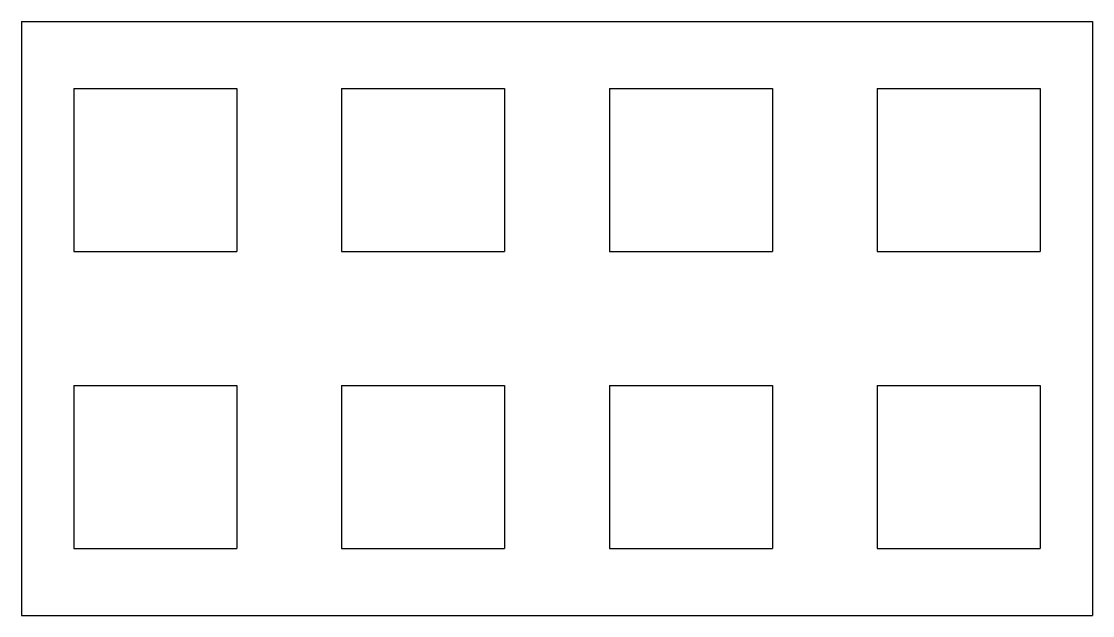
# Model space of a CAD drawing. Extents: x 0 to 92, y -51 to 0.
import ezdxf

# ---------------------------------------------------------------- set-up
doc = ezdxf.new("R2010")
doc.units = 0
doc.header["$MEASUREMENT"] = 0
doc.layers.add('VISIBLE', color=7, linetype='CONTINUOUS')

msp = doc.modelspace()

# ---------------------------------------------------------------- linework, layer by layer
at = {"layer": 'VISIBLE'}
for p, q in [((0, 0), (92, 0)), ((0, 0), (0, -51)), ((92, 0), (92, -51)), ((4.5, -5.75), (4.5, -19.75)), ((4.5, -5.75), (18.5, -5.75)), ((18.5, -5.75), (18.5, -19.75)), ((27.5, -5.75), (27.5, -19.75)), ((27.5, -5.75), (41.5, -5.75)), ((41.5, -5.75), (41.5, -19.75)), ((50.5, -5.75), (50.5, -19.75)), ((50.5, -5.75), (64.5, -5.75)), ((64.5, -5.75), (64.5, -19.75)), ((73.5, -5.75), (73.5, -19.75)), ((73.5, -5.75), (87.5, -5.75)), ((87.5, -5.75), (87.5, -19.75)), ((4.5, -19.75), (18.5, -19.75)), ((27.5, -19.75), (41.5, -19.75)), ((50.5, -19.75), (64.5, -19.75)), ((73.5, -19.75), (87.5, -19.75)), ((4.5, -31.25), (4.5, -45.25)), ((4.5, -31.25), (18.5, -31.25)), ((18.5, -31.25), (18.5, -45.25)), ((27.5, -31.25), (27.5, -45.25)), ((27.5, -31.25), (41.5, -31.25)), ((41.5, -31.25), (41.5, -45.25)), ((50.5, -31.25), (50.5, -45.25)), ((50.5, -31.25), (64.5, -31.25)), ((64.5, -31.25), (64.5, -45.25)), ((73.5, -31.25), (73.5, -45.25)), ((73.5, -31.25), (87.5, -31.25)), ((87.5, -31.25), (87.5, -45.25)), ((4.5, -45.25), (18.5, -45.25)), ((27.5, -45.25), (41.5, -45.25)), ((50.5, -45.25), (64.5, -45.25)), ((73.5, -45.25), (87.5, -45.25)), ((0, -51), (92, -51))]:
    msp.add_line(p, q, dxfattribs=at)

doc.saveas('drawing.dxf')
